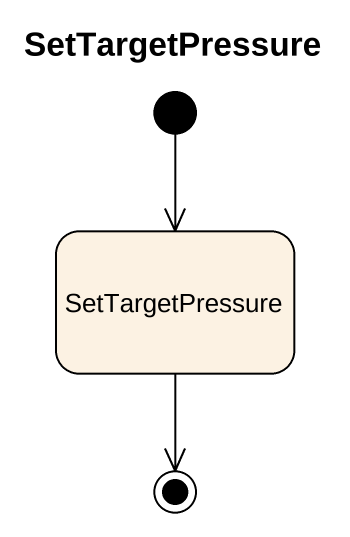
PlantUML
@startuml
title SetTargetPressure
hide empty description
state SetTargetPressure
[*] --> SetTargetPressure
SetTargetPressure --> [*]
@enduml
